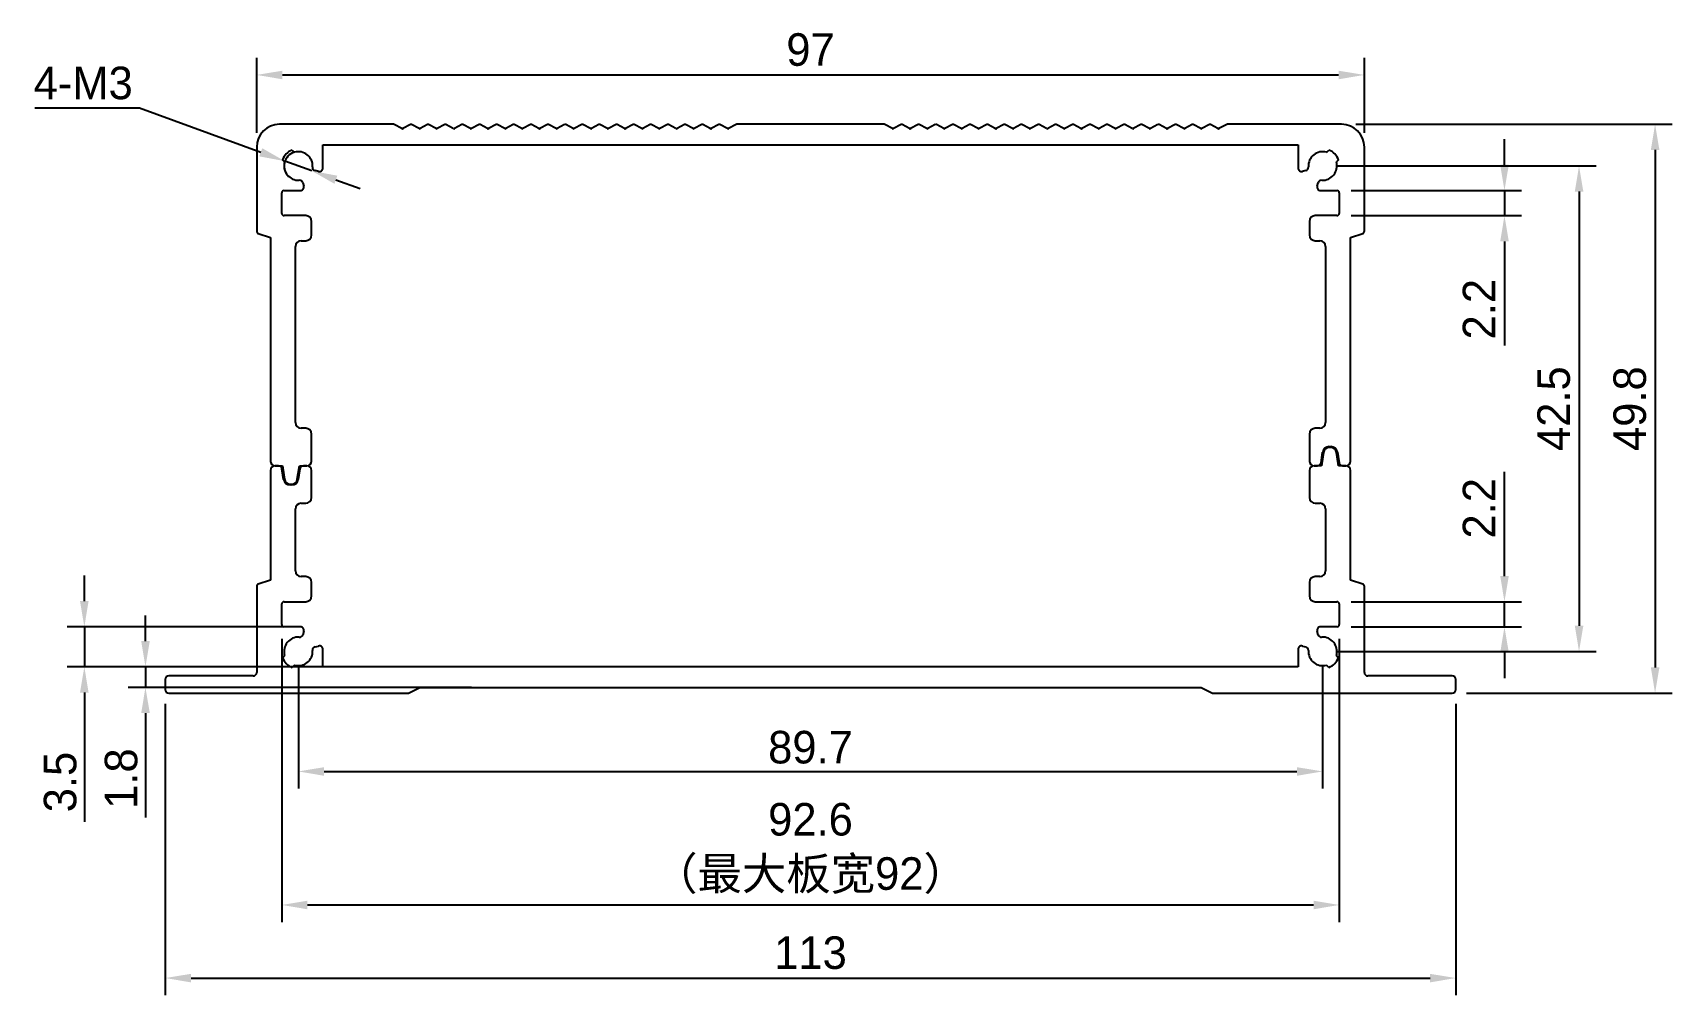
# Model space of a CAD drawing. Header units: millimetres. Extents: x 22507 to 22650, y -4639 to -4554.
import ezdxf

# ---------------------------------------------------------------- set-up
doc = ezdxf.new("R2010")
doc.units = ezdxf.units.MM
doc.header["$LTSCALE"] = 0.5
doc.header["$PDMODE"] = 35
for name, color, linetype, lineweight in [('3标注', 30, 'Continuous', 9), ('标注线', 7, 'Continuous', 13), ('粗实线', 7, 'Continuous', 25)]:
    doc.layers.add(name, color=color, linetype=linetype, lineweight=lineweight)
doc.styles.get("Standard").update_dxf_attribs({"font": ''})
doc.styles.get('Standard').set_extended_font_data('思源黑体 Normal')
doc.dimstyles.new('1比1 文字2.85', dxfattribs={"dimtxt": 2.85, "dimasz": 2.25, "dimexe": 1.5, "dimexo": 1.25, "dimgap": 0.7, "dimtad": 1, "dimdec": 1, "dimdsep": 46, "dimtxsty": 'Standard', "dimcen": 1.8, "dimadec": 0, "dimazin": 0, "dimtfac": 1, "dimtdec": 1, "dimtmove": 0, "dimatfit": 3, "dimfxl": 1, "dimarcsym": 0})
doc.dimstyles.new('1比1 文字2.85直径', dxfattribs={"dimtxt": 2.85, "dimasz": 2.25, "dimexe": 1.5, "dimexo": 1.25, "dimgap": 0.7, "dimtad": 1, "dimtih": 1, "dimtoh": 1, "dimdec": 1, "dimdsep": 46, "dimtxsty": 'Standard', "dimcen": 1.8, "dimadec": 0, "dimazin": 0, "dimtfac": 1, "dimtdec": 1, "dimtmove": 0, "dimatfit": 3, "dimfxl": 1, "dimarcsym": 0})

# ---------------------------------------------------------------- blocks, each defined once
blk = doc.blocks.new('*D81')
at = {"layer": 'Defpoints', "color": 0, "ltscale": 0.1}
for p in [(22623.14, -4557.95), (22526.14, -4564.27), (22623.14, -4564.27)]:
    blk.add_point(p, dxfattribs=at)
at = {"layer": '标注线', "color": 0, "lineweight": -2, "ltscale": 0.1}
for p, q in [((22526.14, -4563.02), (22526.14, -4556.45)), ((22623.14, -4563.02), (22623.14, -4556.45)), ((22528.39, -4557.95), (22620.89, -4557.95))]:
    blk.add_line(p, q, dxfattribs=at)
at = {"layer": '标注线', "color": 0, "ltscale": 0.1}
for points in [[(22528.39, -4557.58), (22528.39, -4558.33), (22526.14, -4557.95)], [(22620.89, -4557.58), (22620.89, -4558.33), (22623.14, -4557.95)]]:
    blk.add_solid(points, dxfattribs=at)
at = {"layer": '标注线', "color": 0, "ltscale": 0.1, "insert": (22574.64, -4554.3), "char_height": 2.85, "attachment_point": 2}
blk.add_mtext('97', dxfattribs=at)
blk = doc.blocks.new('*D82')
at = {"layer": 'Defpoints', "color": 0, "ltscale": 0.1}
for p in [(22518.14, -4611.77), (22631.14, -4611.77), (22631.14, -4637.02)]:
    blk.add_point(p, dxfattribs=at)
at = {"layer": '标注线', "color": 0, "lineweight": -2, "ltscale": 0.1}
for p, q in [((22518.14, -4613.02), (22518.14, -4638.52)), ((22631.14, -4613.02), (22631.14, -4638.52)), ((22520.39, -4637.02), (22628.89, -4637.02))]:
    blk.add_line(p, q, dxfattribs=at)
at = {"layer": '标注线', "color": 0, "ltscale": 0.1}
for points in [[(22520.39, -4636.65), (22520.39, -4637.4), (22518.14, -4637.02)], [(22628.89, -4636.65), (22628.89, -4637.4), (22631.14, -4637.02)]]:
    blk.add_solid(points, dxfattribs=at)
at = {"layer": '标注线', "color": 0, "ltscale": 0.1, "insert": (22574.64, -4633.37), "char_height": 2.85, "attachment_point": 2}
blk.add_mtext('113', dxfattribs=at)
blk = doc.blocks.new('*D83')
at = {"layer": 'Defpoints', "color": 0, "ltscale": 0.1}
for p in [(22529.79, -4608.42), (22619.49, -4608.42), (22619.49, -4618.93)]:
    blk.add_point(p, dxfattribs=at)
at = {"layer": '标注线', "color": 0, "lineweight": -2, "ltscale": 0.1}
for p, q in [((22529.79, -4609.67), (22529.79, -4620.43)), ((22619.49, -4609.67), (22619.49, -4620.43)), ((22532.04, -4618.93), (22617.24, -4618.93))]:
    blk.add_line(p, q, dxfattribs=at)
at = {"layer": '标注线', "color": 0, "ltscale": 0.1}
for points in [[(22532.04, -4618.56), (22532.04, -4619.31), (22529.79, -4618.93)], [(22617.24, -4618.56), (22617.24, -4619.31), (22619.49, -4618.93)]]:
    blk.add_solid(points, dxfattribs=at)
at = {"layer": '标注线', "color": 0, "ltscale": 0.1, "insert": (22574.64, -4615.38), "char_height": 2.85, "attachment_point": 2}
blk.add_mtext('89.7', dxfattribs=at)
blk = doc.blocks.new('*D84')
at = {"layer": 'Defpoints', "color": 0, "ltscale": 0.1}
for p in [(22620.74, -4604.07), (22635.41, -4604.07), (22620.74, -4606.27)]:
    blk.add_point(p, dxfattribs=at)
at = {"layer": '标注线', "color": 0, "lineweight": -2, "ltscale": 0.1}
for p, q in [((22635.41, -4601.82), (22635.41, -4592.7)), ((22621.99, -4604.07), (22636.91, -4604.07)), ((22635.41, -4606.27), (22635.41, -4604.07)), ((22621.99, -4606.27), (22636.91, -4606.27)), ((22635.41, -4608.52), (22635.41, -4610.77))]:
    blk.add_line(p, q, dxfattribs=at)
at = {"layer": '标注线', "color": 0, "ltscale": 0.1}
for points in [[(22635.04, -4601.82), (22635.79, -4601.82), (22635.41, -4604.07)], [(22635.04, -4608.52), (22635.79, -4608.52), (22635.41, -4606.27)]]:
    blk.add_solid(points, dxfattribs=at)
at = {"layer": '标注线', "color": 0, "ltscale": 0.1, "insert": (22631.76, -4595.89), "char_height": 2.85, "attachment_point": 2, "rotation": 90}
blk.add_mtext('2.2', dxfattribs=at)
blk = doc.blocks.new('*D85')
at = {"layer": 'Defpoints', "color": 0, "ltscale": 0.1}
for p in [(22619.49, -4565.92), (22619.49, -4608.42), (22641.94, -4608.42)]:
    blk.add_point(p, dxfattribs=at)
at = {"layer": '标注线', "color": 0, "lineweight": -2, "ltscale": 0.1}
for p, q in [((22620.74, -4565.92), (22643.44, -4565.92)), ((22641.94, -4568.17), (22641.94, -4606.17)), ((22620.74, -4608.42), (22643.44, -4608.42))]:
    blk.add_line(p, q, dxfattribs=at)
at = {"layer": '标注线', "color": 0, "ltscale": 0.1}
for points in [[(22641.57, -4568.17), (22642.32, -4568.17), (22641.94, -4565.92)], [(22641.57, -4606.17), (22642.32, -4606.17), (22641.94, -4608.42)]]:
    blk.add_solid(points, dxfattribs=at)
at = {"layer": '标注线', "color": 0, "ltscale": 0.1, "insert": (22638.29, -4587.17), "char_height": 2.85, "attachment_point": 2, "rotation": 90}
blk.add_mtext('42.5', dxfattribs=at)
blk = doc.blocks.new('*D86')
at = {"layer": 'Defpoints', "color": 0, "ltscale": 0.1}
for p in [(22621.14, -4562.27), (22630.84, -4612.07), (22648.6, -4612.07)]:
    blk.add_point(p, dxfattribs=at)
at = {"layer": '标注线', "color": 0, "lineweight": -2, "ltscale": 0.1}
for p, q in [((22622.39, -4562.27), (22650.1, -4562.27)), ((22648.6, -4564.52), (22648.6, -4609.82)), ((22632.09, -4612.07), (22650.1, -4612.07))]:
    blk.add_line(p, q, dxfattribs=at)
at = {"layer": '标注线', "color": 0, "ltscale": 0.1}
for points in [[(22648.23, -4564.52), (22648.98, -4564.52), (22648.6, -4562.27)], [(22648.23, -4609.82), (22648.98, -4609.82), (22648.6, -4612.07)]]:
    blk.add_solid(points, dxfattribs=at)
at = {"layer": '标注线', "color": 0, "ltscale": 0.1, "insert": (22644.95, -4587.17), "char_height": 2.85, "attachment_point": 2, "rotation": 90}
blk.add_mtext('49.8', dxfattribs=at)
blk = doc.blocks.new('*D87')
at = {"layer": 'Defpoints', "color": 0, "ltscale": 0.1}
for p in [(22620.74, -4568.07), (22620.74, -4570.27), (22635.41, -4570.27)]:
    blk.add_point(p, dxfattribs=at)
at = {"layer": '标注线', "color": 0, "lineweight": -2, "ltscale": 0.1}
for p, q in [((22635.41, -4565.82), (22635.41, -4563.57)), ((22621.99, -4568.07), (22636.91, -4568.07)), ((22635.41, -4568.07), (22635.41, -4570.27)), ((22621.99, -4570.27), (22636.91, -4570.27)), ((22635.41, -4572.52), (22635.41, -4581.65))]:
    blk.add_line(p, q, dxfattribs=at)
at = {"layer": '标注线', "color": 0, "ltscale": 0.1}
for points in [[(22635.04, -4565.82), (22635.79, -4565.82), (22635.41, -4568.07)], [(22635.04, -4572.52), (22635.79, -4572.52), (22635.41, -4570.27)]]:
    blk.add_solid(points, dxfattribs=at)
at = {"layer": '标注线', "color": 0, "ltscale": 0.1, "insert": (22631.76, -4578.46), "char_height": 2.85, "attachment_point": 2, "rotation": 90}
blk.add_mtext('2.2', dxfattribs=at)
blk = doc.blocks.new('*D88')
at = {"layer": 'Defpoints', "color": 0, "ltscale": 0.1}
for p in [(22529.97, -4606.27), (22511.05, -4609.77), (22531.94, -4609.77)]:
    blk.add_point(p, dxfattribs=at)
at = {"layer": '标注线', "color": 0, "lineweight": -2, "ltscale": 0.1}
for p, q in [((22511.05, -4604.02), (22511.05, -4601.77)), ((22528.72, -4606.27), (22509.55, -4606.27)), ((22511.05, -4606.27), (22511.05, -4609.77)), ((22530.69, -4609.77), (22509.55, -4609.77)), ((22511.05, -4612.02), (22511.05, -4623.35))]:
    blk.add_line(p, q, dxfattribs=at)
at = {"layer": '标注线', "color": 0, "ltscale": 0.1}
for points in [[(22510.67, -4604.02), (22511.42, -4604.02), (22511.05, -4606.27)], [(22510.67, -4612.02), (22511.42, -4612.02), (22511.05, -4609.77)]]:
    blk.add_solid(points, dxfattribs=at)
at = {"layer": '标注线', "color": 0, "ltscale": 0.1, "insert": (22507.5, -4619.86), "char_height": 2.85, "attachment_point": 2, "rotation": 90}
blk.add_mtext('3.5', dxfattribs=at)
blk = doc.blocks.new('*D90')
at = {"layer": 'Defpoints', "color": 0, "ltscale": 0.1}
for p in [(22528.61, -4565.5), (22530.96, -4566.35)]:
    blk.add_point(p, dxfattribs=at)
at = {"layer": '标注线', "color": 0, "lineweight": -2, "ltscale": 0.1}
for p, q in [((22506.72, -4560.84), (22515.87, -4560.84)), ((22515.87, -4560.84), (22526.5, -4564.72)), ((22530.96, -4566.35), (22528.61, -4565.5)), ((22533.08, -4567.12), (22535.19, -4567.9))]:
    blk.add_line(p, q, dxfattribs=at)
blk.add_arc((22529.79, -4565.92), 1.25, 106.3146, 228.7047, dxfattribs=at)
at = {"layer": '标注线', "color": 0, "ltscale": 0.1}
for points in [[(22526.63, -4564.37), (22526.37, -4565.08), (22528.61, -4565.5)], [(22533.2, -4566.77), (22532.95, -4567.48), (22530.96, -4566.35)]]:
    blk.add_solid(points, dxfattribs=at)
at = {"layer": '标注线', "color": 0, "ltscale": 0.1, "insert": (22510.95, -4558.67), "char_height": 2.85, "attachment_point": 5}
blk.add_mtext('4-M3', dxfattribs=at)
blk = doc.blocks.new('*D91')
at = {"layer": 'Defpoints', "color": 0, "ltscale": 0.1}
for p in [(22546.2, -4609.77), (22516.4, -4611.57), (22546.2, -4611.57)]:
    blk.add_point(p, dxfattribs=at)
at = {"layer": '标注线', "color": 0, "lineweight": -2, "ltscale": 0.1}
for p, q in [((22516.4, -4607.52), (22516.4, -4605.27)), ((22544.95, -4609.77), (22514.9, -4609.77)), ((22516.4, -4609.77), (22516.4, -4611.57)), ((22544.95, -4611.57), (22514.9, -4611.57)), ((22516.4, -4613.82), (22516.4, -4622.95))]:
    blk.add_line(p, q, dxfattribs=at)
at = {"layer": '标注线', "color": 0, "ltscale": 0.1}
for points in [[(22516.03, -4607.52), (22516.78, -4607.52), (22516.4, -4609.77)], [(22516.03, -4613.82), (22516.78, -4613.82), (22516.4, -4611.57)]]:
    blk.add_solid(points, dxfattribs=at)
at = {"layer": '标注线', "color": 0, "ltscale": 0.1, "insert": (22514.28, -4619.56), "char_height": 2.85, "attachment_point": 5, "rotation": 90}
blk.add_mtext('1.8', dxfattribs=at)
blk = doc.blocks.new('*D89')
at = {"layer": '3标注', "color": 0, "lineweight": -2, "ltscale": 0.1}
for p, q in [((22528.34, -4607.32), (22528.34, -4632.12)), ((22620.94, -4607.32), (22620.94, -4632.12)), ((22530.59, -4630.62), (22618.69, -4630.62))]:
    blk.add_line(p, q, dxfattribs=at)
at = {"layer": '3标注', "color": 0, "ltscale": 0.1}
for points in [[(22530.59, -4630.25), (22530.59, -4631), (22528.34, -4630.62)], [(22618.69, -4630.25), (22618.69, -4631), (22620.94, -4630.62)]]:
    blk.add_solid(points, dxfattribs=at)
at = {"layer": 'Defpoints', "color": 0, "ltscale": 0.1}
for p in [(22528.34, -4606.07), (22620.94, -4606.07), (22620.94, -4630.62)]:
    blk.add_point(p, dxfattribs=at)
at = {"layer": '3标注', "color": 0, "ltscale": 0.1, "insert": (22574.64, -4625.68), "char_height": 2.85, "attachment_point": 5}
blk.add_mtext('92.6\\P（最大板宽92）', dxfattribs=at)

msp = doc.modelspace()

# ---------------------------------------------------------------- linework, layer by layer
at = {"layer": '粗实线'}
for p, q in [((22538.13, -4562.27), (22528.14, -4562.27)), ((22538.86, -4562.65), (22538.18, -4562.29)), ((22539.61, -4562.3), (22538.95, -4562.65)), ((22540.36, -4562.65), (22539.7, -4562.3)), ((22541.11, -4562.3), (22540.45, -4562.65)), ((22541.86, -4562.65), (22541.2, -4562.3)), ((22542.61, -4562.3), (22541.95, -4562.65)), ((22543.36, -4562.65), (22542.7, -4562.3)), ((22544.11, -4562.3), (22543.45, -4562.65)), ((22544.86, -4562.65), (22544.2, -4562.3)), ((22545.61, -4562.3), (22544.95, -4562.65)), ((22546.36, -4562.65), (22545.7, -4562.3)), ((22547.11, -4562.3), (22546.45, -4562.65)), ((22547.86, -4562.65), (22547.2, -4562.3)), ((22548.61, -4562.3), (22547.95, -4562.65)), ((22549.36, -4562.65), (22548.7, -4562.3)), ((22550.11, -4562.3), (22549.45, -4562.65)), ((22550.86, -4562.65), (22550.2, -4562.3)), ((22551.61, -4562.3), (22550.95, -4562.65)), ((22552.36, -4562.65), (22551.7, -4562.3)), ((22553.11, -4562.3), (22552.45, -4562.65)), ((22553.86, -4562.65), (22553.2, -4562.3)), ((22554.61, -4562.3), (22553.95, -4562.65)), ((22555.36, -4562.65), (22554.7, -4562.3)), ((22556.11, -4562.3), (22555.45, -4562.65)), ((22556.86, -4562.65), (22556.2, -4562.3)), ((22557.61, -4562.3), (22556.95, -4562.65)), ((22558.36, -4562.65), (22557.7, -4562.3)), ((22559.11, -4562.3), (22558.45, -4562.65)), ((22559.86, -4562.65), (22559.2, -4562.3)), ((22560.61, -4562.3), (22559.95, -4562.65)), ((22561.36, -4562.65), (22560.7, -4562.3)), ((22562.11, -4562.3), (22561.45, -4562.65)), ((22562.86, -4562.65), (22562.2, -4562.3)), ((22563.61, -4562.3), (22562.95, -4562.65)), ((22564.36, -4562.65), (22563.7, -4562.3)), ((22565.11, -4562.3), (22564.45, -4562.65)), ((22565.86, -4562.65), (22565.2, -4562.3)), ((22566.61, -4562.3), (22565.95, -4562.65)), ((22567.36, -4562.65), (22566.7, -4562.3)), ((22568.14, -4562.29), (22567.45, -4562.65)), ((22581.09, -4562.27), (22568.18, -4562.27)), ((22581.82, -4562.65), (22581.14, -4562.29)), ((22582.57, -4562.3), (22581.91, -4562.65)), ((22583.32, -4562.65), (22582.66, -4562.3)), ((22584.07, -4562.3), (22583.41, -4562.65)), ((22584.82, -4562.65), (22584.16, -4562.3)), ((22585.57, -4562.3), (22584.91, -4562.65)), ((22586.32, -4562.65), (22585.66, -4562.3)), ((22587.07, -4562.3), (22586.41, -4562.65)), ((22587.82, -4562.65), (22587.16, -4562.3)), ((22588.57, -4562.3), (22587.91, -4562.65)), ((22589.32, -4562.65), (22588.66, -4562.3)), ((22590.07, -4562.3), (22589.41, -4562.65)), ((22590.82, -4562.65), (22590.16, -4562.3)), ((22591.57, -4562.3), (22590.91, -4562.65)), ((22592.32, -4562.65), (22591.66, -4562.3)), ((22593.07, -4562.3), (22592.41, -4562.65)), ((22593.82, -4562.65), (22593.16, -4562.3)), ((22594.57, -4562.3), (22593.91, -4562.65)), ((22595.32, -4562.65), (22594.66, -4562.3)), ((22596.07, -4562.3), (22595.41, -4562.65)), ((22596.82, -4562.65), (22596.16, -4562.3)), ((22597.57, -4562.3), (22596.91, -4562.65)), ((22598.32, -4562.65), (22597.66, -4562.3)), ((22599.07, -4562.3), (22598.41, -4562.65)), ((22599.82, -4562.65), (22599.16, -4562.3)), ((22600.57, -4562.3), (22599.91, -4562.65)), ((22601.32, -4562.65), (22600.66, -4562.3)), ((22602.07, -4562.3), (22601.41, -4562.65)), ((22602.82, -4562.65), (22602.16, -4562.3)), ((22603.57, -4562.3), (22602.91, -4562.65)), ((22604.32, -4562.65), (22603.66, -4562.3)), ((22605.07, -4562.3), (22604.41, -4562.65)), ((22605.82, -4562.65), (22605.16, -4562.3)), ((22606.57, -4562.3), (22605.91, -4562.65)), ((22607.32, -4562.65), (22606.66, -4562.3)), ((22608.07, -4562.3), (22607.41, -4562.65)), ((22608.82, -4562.65), (22608.16, -4562.3)), ((22609.57, -4562.3), (22608.91, -4562.65)), ((22610.32, -4562.65), (22609.66, -4562.3)), ((22611.1, -4562.29), (22610.41, -4562.65)), ((22621.14, -4562.27), (22611.14, -4562.27)), ((22526.14, -4564.27), (22526.14, -4571.63)), ((22528.59, -4565.57), (22528.39, -4565.38)), ((22529.24, -4564.53), (22529.44, -4564.73)), ((22531.94, -4564.07), (22617.34, -4564.07)), ((22531.94, -4566.11), (22531.94, -4564.07)), ((22617.34, -4564.07), (22617.34, -4566.11)), ((22619.84, -4564.73), (22620.04, -4564.53)), ((22620.88, -4565.38), (22620.69, -4565.57)), ((22623.14, -4571.63), (22623.14, -4564.27)), ((22531.56, -4566.4), (22531.26, -4566.32)), ((22618.02, -4566.32), (22617.72, -4566.4)), ((22528.54, -4568.07), (22529.97, -4568.07)), ((22530.18, -4567.39), (22530.26, -4567.7)), ((22619.01, -4567.7), (22619.09, -4567.39)), ((22619.3, -4568.07), (22620.74, -4568.07)), ((22528.34, -4570.07), (22528.34, -4568.27)), ((22620.94, -4568.27), (22620.94, -4570.07)), ((22530.44, -4570.27), (22528.54, -4570.27)), ((22530.94, -4571.97), (22530.94, -4570.77)), ((22618.34, -4570.77), (22618.34, -4571.97)), ((22620.74, -4570.27), (22618.84, -4570.27)), ((22526.27, -4571.82), (22527.34, -4572.17)), ((22527.34, -4572.17), (22527.34, -4591.77)), ((22530.04, -4572.47), (22530.44, -4572.47)), ((22618.84, -4572.47), (22619.24, -4572.47)), ((22621.94, -4572.17), (22623, -4571.82)), ((22621.94, -4591.77), (22621.94, -4572.17)), ((22529.54, -4588.39), (22529.54, -4572.97)), ((22619.74, -4572.97), (22619.74, -4588.39)), ((22530.44, -4588.89), (22530.04, -4588.89)), ((22530.94, -4591.77), (22530.94, -4589.39)), ((22618.34, -4589.39), (22618.34, -4591.77)), ((22619.24, -4588.89), (22618.84, -4588.89)), ((22619.35, -4591.92), (22619.49, -4590.99)), ((22619.57, -4591), (22619.39, -4592.17)), ((22620.07, -4590.49), (22620.21, -4590.49)), ((22620.21, -4590.57), (22620.07, -4590.57)), ((22620.89, -4592.17), (22620.7, -4591)), ((22620.78, -4590.99), (22620.93, -4591.92)), ((22527.34, -4592.57), (22527.34, -4602.17)), ((22527.74, -4592.17), (22528.39, -4592.17)), ((22528.05, -4592.17), (22527.74, -4592.17)), ((22528.49, -4593.36), (22528.35, -4592.43)), ((22528.39, -4592.17), (22528.57, -4593.35)), ((22529.7, -4593.35), (22529.89, -4592.17)), ((22529.93, -4592.43), (22529.78, -4593.36)), ((22529.89, -4592.17), (22530.54, -4592.17)), ((22530.54, -4592.17), (22530.23, -4592.17)), ((22530.94, -4594.95), (22530.94, -4592.57)), ((22618.34, -4592.57), (22618.34, -4594.95)), ((22618.74, -4592.17), (22619.05, -4592.17)), ((22619.39, -4592.17), (22618.74, -4592.17)), ((22621.54, -4592.17), (22620.89, -4592.17)), ((22621.23, -4592.17), (22621.54, -4592.17)), ((22621.94, -4602.17), (22621.94, -4592.57)), ((22529.07, -4593.77), (22529.21, -4593.77)), ((22529.21, -4593.85), (22529.07, -4593.85)), ((22530.04, -4595.45), (22530.44, -4595.45)), ((22618.84, -4595.45), (22619.24, -4595.45)), ((22529.54, -4601.37), (22529.54, -4595.95)), ((22619.74, -4595.95), (22619.74, -4601.37)), ((22526.14, -4602.72), (22526.14, -4610.27)), ((22527.34, -4602.17), (22526.27, -4602.53)), ((22530.44, -4601.87), (22530.04, -4601.87)), ((22530.94, -4603.57), (22530.94, -4602.37)), ((22618.34, -4602.37), (22618.34, -4603.57)), ((22619.24, -4601.87), (22618.84, -4601.87)), ((22623, -4602.53), (22621.94, -4602.17)), ((22623.14, -4610.27), (22623.14, -4602.72)), ((22528.54, -4604.07), (22530.44, -4604.07)), ((22618.84, -4604.07), (22620.74, -4604.07)), ((22528.34, -4606.07), (22528.34, -4604.27)), ((22620.94, -4604.27), (22620.94, -4606.07)), ((22529.97, -4606.27), (22528.54, -4606.27)), ((22530.26, -4606.65), (22530.18, -4606.96)), ((22619.09, -4606.96), (22619.01, -4606.65)), ((22620.74, -4606.27), (22619.3, -4606.27)), ((22531.26, -4608.03), (22531.56, -4607.95)), ((22531.94, -4609.77), (22531.94, -4608.24)), ((22617.34, -4608.24), (22617.34, -4609.77)), ((22617.72, -4607.95), (22618.02, -4608.03)), ((22528.39, -4608.97), (22528.59, -4608.78)), ((22529.44, -4609.62), (22529.24, -4609.82)), ((22617.34, -4609.77), (22531.94, -4609.77)), ((22620.04, -4609.82), (22619.84, -4609.62)), ((22620.69, -4608.78), (22620.88, -4608.97)), ((22518.14, -4610.87), (22518.14, -4611.77)), ((22525.84, -4610.57), (22518.44, -4610.57)), ((22630.84, -4610.57), (22623.44, -4610.57)), ((22631.14, -4611.77), (22631.14, -4610.87)), ((22518.44, -4612.07), (22539.44, -4612.07)), ((22539.44, -4612.07), (22540.44, -4611.57)), ((22540.44, -4611.57), (22608.84, -4611.57)), ((22608.84, -4611.57), (22609.84, -4612.07)), ((22609.84, -4612.07), (22630.84, -4612.07))]:
    msp.add_line(p, q, dxfattribs=at)
for centre, radius, start, end in [((22528.14, -4564.27), 2, 90, 180), ((22538.13, -4562.37), 0.1, 61.9275, 90), ((22539.66, -4562.39), 0.1, 61.9275, 118.0725), ((22541.16, -4562.39), 0.1, 61.9275, 118.0725), ((22542.66, -4562.39), 0.1, 61.9275, 118.0725), ((22544.16, -4562.39), 0.1, 61.9275, 118.0725), ((22545.66, -4562.39), 0.1, 61.9275, 118.0725), ((22547.16, -4562.39), 0.1, 61.9275, 118.0725), ((22548.66, -4562.39), 0.1, 61.9275, 118.0725), ((22550.16, -4562.39), 0.1, 61.9275, 118.0725), ((22551.66, -4562.39), 0.1, 61.9275, 118.0725), ((22553.16, -4562.39), 0.1, 61.9275, 118.0725), ((22554.66, -4562.39), 0.1, 61.9275, 118.0725), ((22556.16, -4562.39), 0.1, 61.9275, 118.0725), ((22557.66, -4562.39), 0.1, 61.9275, 118.0725), ((22559.16, -4562.39), 0.1, 61.9275, 118.0725), ((22560.66, -4562.39), 0.1, 61.9275, 118.0725), ((22562.16, -4562.39), 0.1, 61.9275, 118.0725), ((22563.66, -4562.39), 0.1, 61.9275, 118.0725), ((22565.16, -4562.39), 0.1, 61.9275, 118.0725), ((22566.66, -4562.39), 0.1, 61.9275, 118.0725), ((22568.18, -4562.37), 0.1, 90, 118.0725), ((22581.09, -4562.37), 0.1, 61.9275, 90), ((22582.62, -4562.39), 0.1, 61.9275, 118.0725), ((22584.12, -4562.39), 0.1, 61.9275, 118.0725), ((22585.62, -4562.39), 0.1, 61.9275, 118.0725), ((22587.12, -4562.39), 0.1, 61.9275, 118.0725), ((22588.62, -4562.39), 0.1, 61.9275, 118.0725), ((22590.12, -4562.39), 0.1, 61.9275, 118.0725), ((22591.62, -4562.39), 0.1, 61.9275, 118.0725), ((22593.12, -4562.39), 0.1, 61.9275, 118.0725), ((22594.62, -4562.39), 0.1, 61.9275, 118.0725), ((22596.12, -4562.39), 0.1, 61.9275, 118.0725), ((22597.62, -4562.39), 0.1, 61.9275, 118.0725), ((22599.12, -4562.39), 0.1, 61.9275, 118.0725), ((22600.62, -4562.39), 0.1, 61.9275, 118.0725), ((22602.12, -4562.39), 0.1, 61.9275, 118.0725), ((22603.62, -4562.39), 0.1, 61.9275, 118.0725), ((22605.12, -4562.39), 0.1, 61.9275, 118.0725), ((22606.62, -4562.39), 0.1, 61.9275, 118.0725), ((22608.12, -4562.39), 0.1, 61.9275, 118.0725), ((22609.62, -4562.39), 0.1, 61.9275, 118.0725), ((22611.14, -4562.37), 0.1, 90, 118.0725), ((22621.14, -4564.27), 2, 0, 90), ((22538.91, -4562.56), 0.1, 241.9275, 298.0725), ((22540.41, -4562.56), 0.1, 241.9275, 298.0725), ((22541.91, -4562.56), 0.1, 241.9275, 298.0725), ((22543.41, -4562.56), 0.1, 241.9275, 298.0725), ((22544.91, -4562.56), 0.1, 241.9275, 298.0725), ((22546.41, -4562.56), 0.1, 241.9275, 298.0725), ((22547.91, -4562.56), 0.1, 241.9275, 298.0725), ((22549.41, -4562.56), 0.1, 241.9275, 298.0725), ((22550.91, -4562.56), 0.1, 241.9275, 298.0725), ((22552.41, -4562.56), 0.1, 241.9275, 298.0725), ((22553.91, -4562.56), 0.1, 241.9275, 298.0725), ((22555.41, -4562.56), 0.1, 241.9275, 298.0725), ((22556.91, -4562.56), 0.1, 241.9275, 298.0725), ((22558.41, -4562.56), 0.1, 241.9275, 298.0725), ((22559.91, -4562.56), 0.1, 241.9275, 298.0725), ((22561.41, -4562.56), 0.1, 241.9275, 298.0725), ((22562.91, -4562.56), 0.1, 241.9275, 298.0725), ((22564.41, -4562.56), 0.1, 241.9275, 298.0725), ((22565.91, -4562.56), 0.1, 241.9275, 298.0725), ((22567.41, -4562.56), 0.1, 241.9275, 298.0725), ((22581.87, -4562.56), 0.1, 241.9275, 298.0725), ((22583.37, -4562.56), 0.1, 241.9275, 298.0725), ((22584.87, -4562.56), 0.1, 241.9275, 298.0725), ((22586.37, -4562.56), 0.1, 241.9275, 298.0725), ((22587.87, -4562.56), 0.1, 241.9275, 298.0725), ((22589.37, -4562.56), 0.1, 241.9275, 298.0725), ((22590.87, -4562.56), 0.1, 241.9275, 298.0725), ((22592.37, -4562.56), 0.1, 241.9275, 298.0725), ((22593.87, -4562.56), 0.1, 241.9275, 298.0725), ((22595.37, -4562.56), 0.1, 241.9275, 298.0725), ((22596.87, -4562.56), 0.1, 241.9275, 298.0725), ((22598.37, -4562.56), 0.1, 241.9275, 298.0725), ((22599.87, -4562.56), 0.1, 241.9275, 298.0725), ((22601.37, -4562.56), 0.1, 241.9275, 298.0725), ((22602.87, -4562.56), 0.1, 241.9275, 298.0725), ((22604.37, -4562.56), 0.1, 241.9275, 298.0725), ((22605.87, -4562.56), 0.1, 241.9275, 298.0725), ((22607.37, -4562.56), 0.1, 241.9275, 298.0725), ((22608.87, -4562.56), 0.1, 241.9275, 298.0725), ((22610.37, -4562.56), 0.1, 241.9275, 298.0725), ((22529.79, -4565.92), 1.5, 111.4218, 158.5782), ((22529.79, -4565.92), 1.25, 356.1599, 106.3146), ((22619.49, -4565.92), 1.25, 73.6854, 183.8401), ((22619.49, -4565.92), 1.5, 21.4218, 68.5782), ((22529.79, -4565.92), 1.25, 163.6854, 273.8401), ((22531.33, -4566.03), 0.3, 176.1599, 255), ((22531.64, -4566.11), 0.3, 255, 0), ((22617.64, -4566.11), 0.3, 180, 285), ((22617.94, -4566.03), 0.3, 285, 3.8401), ((22619.49, -4565.92), 1.25, 266.1599, 16.3146), ((22528.54, -4568.27), 0.2, 90, 180), ((22529.89, -4567.47), 0.3, 15, 93.8401), ((22529.97, -4567.77), 0.3, 270, 15), ((22619.3, -4567.77), 0.3, 165, 270), ((22619.38, -4567.47), 0.3, 86.1599, 165), ((22620.74, -4568.27), 0.2, 0, 90), ((22528.54, -4570.07), 0.2, 180, 270), ((22530.44, -4570.77), 0.5, 0, 90), ((22618.84, -4570.77), 0.5, 90, 180), ((22620.74, -4570.07), 0.2, 270, 0), ((22526.34, -4571.63), 0.2, 180, 251.5651), ((22530.04, -4572.97), 0.5, 90, 180), ((22530.44, -4571.97), 0.5, 270, 0), ((22618.84, -4571.97), 0.5, 180, 270), ((22619.24, -4572.97), 0.5, 0, 90), ((22622.94, -4571.63), 0.2, 288.4349, 360), ((22530.04, -4588.39), 0.5, 180, 270), ((22530.44, -4589.39), 0.5, 0, 90), ((22618.84, -4589.39), 0.5, 90, 180), ((22619.24, -4588.39), 0.5, 270, 0), ((22620.07, -4591.07), 0.58, 90, 171.1193), ((22620.07, -4591.07), 0.5, 90, 171.1193), ((22620.21, -4591.07), 0.58, 8.8807, 90), ((22620.21, -4591.07), 0.5, 8.8807, 90), ((22527.74, -4591.77), 0.4, 180, 270), ((22527.74, -4592.57), 0.4, 90, 180), ((22528.05, -4592.47), 0.3, 8.8807, 90), ((22530.23, -4592.47), 0.3, 90, 171.1193), ((22530.54, -4591.77), 0.4, 270, 0), ((22530.54, -4592.57), 0.4, 0, 90), ((22618.74, -4591.77), 0.4, 180, 270), ((22618.74, -4592.57), 0.4, 90, 180), ((22619.05, -4591.87), 0.3, 270, 351.1193), ((22621.23, -4591.87), 0.3, 188.8807, 270), ((22621.54, -4591.77), 0.4, 270, 0), ((22621.54, -4592.57), 0.4, 0, 90), ((22529.07, -4593.27), 0.58, 188.8807, 270), ((22529.07, -4593.27), 0.5, 188.8807, 270), ((22529.21, -4593.27), 0.5, 270, 351.1193), ((22529.21, -4593.27), 0.58, 270, 351.1193), ((22530.04, -4595.95), 0.5, 90, 180), ((22530.44, -4594.95), 0.5, 270, 0), ((22618.84, -4594.95), 0.5, 180, 270), ((22619.24, -4595.95), 0.5, 0, 90), ((22526.34, -4602.72), 0.2, 108.4349, 180), ((22530.04, -4601.37), 0.5, 180, 270), ((22530.44, -4602.37), 0.5, 0, 90), ((22618.84, -4602.37), 0.5, 90, 180), ((22619.24, -4601.37), 0.5, 270, 0), ((22622.94, -4602.72), 0.2, 0, 71.5651), ((22528.54, -4604.27), 0.2, 90, 180), ((22530.44, -4603.57), 0.5, 270, 0), ((22618.84, -4603.57), 0.5, 180, 270), ((22620.74, -4604.27), 0.2, 0, 90), ((22528.54, -4606.07), 0.2, 180, 270), ((22529.89, -4606.88), 0.3, 266.1599, 345), ((22529.97, -4606.57), 0.3, 345, 90), ((22619.3, -4606.57), 0.3, 90, 195), ((22619.38, -4606.88), 0.3, 195, 273.8401), ((22620.74, -4606.07), 0.2, 270, 0), ((22529.79, -4608.42), 1.25, 86.1599, 196.3146), ((22529.79, -4608.42), 1.25, 253.6854, 3.8401), ((22531.33, -4608.32), 0.3, 105, 183.8401), ((22531.64, -4608.24), 0.3, 0, 105), ((22617.64, -4608.24), 0.3, 75, 180), ((22617.94, -4608.32), 0.3, 356.1599, 75), ((22619.49, -4608.42), 1.25, 176.1599, 286.3146), ((22619.49, -4608.42), 1.25, 343.6854, 93.8401), ((22529.79, -4608.42), 1.5, 201.4218, 248.5782), ((22619.49, -4608.42), 1.5, 291.4218, 338.5782), ((22518.44, -4610.87), 0.3, 90, 180), ((22525.84, -4610.27), 0.3, 270, 0), ((22623.44, -4610.27), 0.3, 180, 270), ((22630.84, -4610.87), 0.3, 0, 90), ((22518.44, -4611.77), 0.3, 180, 270), ((22630.84, -4611.77), 0.3, 270, 0)]:
    msp.add_arc(centre, radius, start, end, dxfattribs=at)

# ---------------------------------------------------------------- dimensions: what is measured, and where the dimension line sits
at = {"layer": '3标注', "ltscale": 0.1}
dim = msp.add_linear_dim(base=(22620.94, -4630.62), p1=(22528.34, -4606.07), p2=(22620.94, -4606.07), text='<>\\P（最大板宽92）', dimstyle='1比1 文字2.85', dxfattribs=at)
dim.commit()
dim.dimension.update_dxf_attribs({"geometry": '*D89', "text_midpoint": (22574.64, -4630.62), "dimtype": 160})
at = {"layer": '标注线', "ltscale": 0.1}
for base, p1, p2, picture, middle in [((22623.14, -4557.95), (22526.14, -4564.27), (22623.14, -4564.27), '*D81', (22574.64, -4557.95)), ((22619.49, -4618.93), (22529.79, -4608.42), (22619.49, -4608.42), '*D83', (22574.64, -4618.93)), ((22631.14, -4637.02), (22518.14, -4611.77), (22631.14, -4611.77), '*D82', (22574.64, -4637.02))]:
    dim = msp.add_linear_dim(base=base, p1=p1, p2=p2, dimstyle='1比1 文字2.85', dxfattribs=at)
    dim.commit()
    dim.dimension.update_dxf_attribs({"geometry": picture, "text_midpoint": middle, "dimtype": 160})
dim = msp.add_diameter_dim_2p(p1=(22530.96, -4566.35), p2=(22528.61, -4565.5), text='4-M3', dimstyle='1比1 文字2.85直径', dxfattribs=at)
dim.commit()
dim.dimension.update_dxf_attribs({"geometry": '*D90', "text_midpoint": (22510.95, -4560.84), "dimtype": 163})
for base, p1, p2, picture, middle in [((22648.6, -4612.07), (22621.14, -4562.27), (22630.84, -4612.07), '*D86', (22648.6, -4587.17)), ((22635.41, -4570.27), (22620.74, -4568.07), (22620.74, -4570.27), '*D87', (22635.41, -4578.46)), ((22641.94, -4608.42), (22619.49, -4565.92), (22619.49, -4608.42), '*D85', (22641.94, -4587.17)), ((22635.41, -4604.07), (22620.74, -4606.27), (22620.74, -4604.07), '*D84', (22635.41, -4595.89)), ((22511.05, -4609.77), (22529.97, -4606.27), (22531.94, -4609.77), '*D88', (22511.05, -4619.86)), ((22516.4, -4611.57), (22546.2, -4609.77), (22546.2, -4611.57), '*D91', (22516.4, -4619.56))]:
    dim = msp.add_linear_dim(base=base, p1=p1, p2=p2, angle=90, dimstyle='1比1 文字2.85', dxfattribs=at)
    dim.commit()
    dim.dimension.update_dxf_attribs({"geometry": picture, "text_midpoint": middle, "dimtype": 160})

doc.saveas('drawing.dxf')
